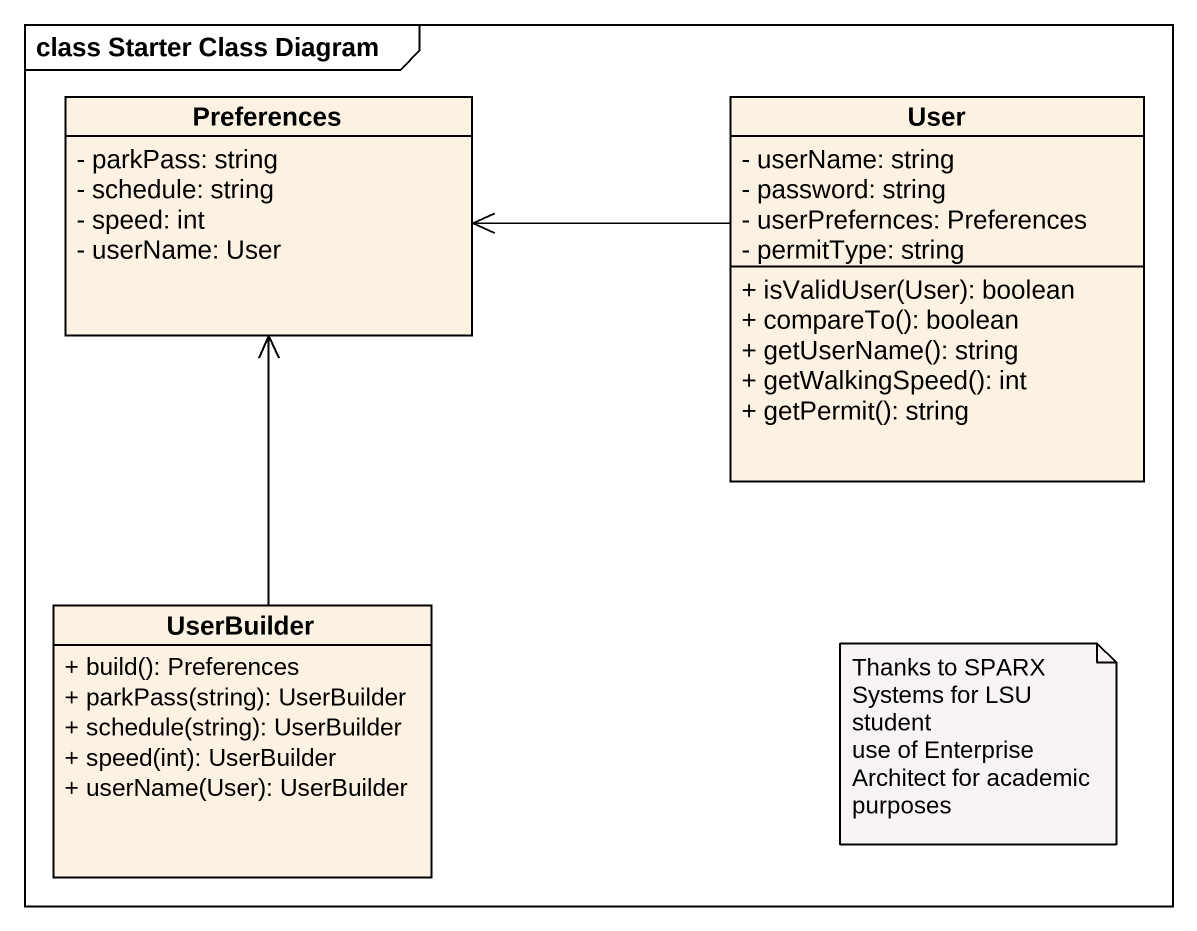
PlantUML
@startuml
mainframe class Starter Class Diagram
hide circle
hide empty members
skinparam classAttributeIconSize 0
class Preferences {
  - parkPass: string
  - schedule: string
  - speed: int
  - userName: User
}
class User {
  - userName: string
  - password: string
  - userPrefernces: Preferences
  - permitType: string
  + isValidUser(User): boolean
  + compareTo(): boolean
  + getUserName(): string
  + getWalkingSpeed(): int
  + getPermit(): string
}
class UserBuilder {
  + build(): Preferences
  + parkPass(string): UserBuilder
  + schedule(string): UserBuilder
  + speed(int): UserBuilder
  + userName(User): UserBuilder
}
User -left-> Preferences
UserBuilder -up-> Preferences
note as N1
  Thanks to SPARX Systems for LSU student
  use of Enterprise Architect for academic
  purposes
end note
@enduml
